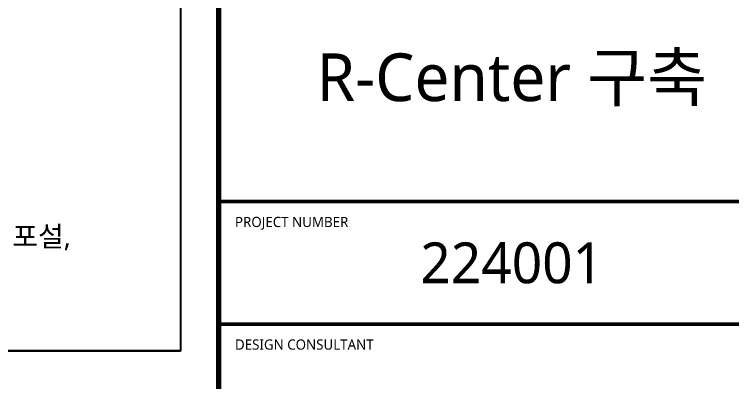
# Model space of a CAD drawing. Header units: millimetres. Extents: x 3355 to 129505, y 4600 to 34300.
# Drawn here: x 38531 to 43800, y 28471 to 31174 of the extents above; entities that cross this region are included whole.
import ezdxf
from ezdxf.enums import TextEntityAlignment as Align
from ezdxf.xclip import XClip

# ---------------------------------------------------------------- set-up
doc = ezdxf.new("R2010")
doc.units = ezdxf.units.MM
doc.header["$LTSCALE"] = 800
doc.header["$XCLIPFRAME"] = 0
for name, pattern in [('CEN', [62, 60, -1, 0, -1]), ('DASH', [0.35, 0.25, -0.1]), ('점선1', [2, 1.25, -0.75])]:
    doc.linetypes.add(name, pattern=pattern)
for name, color, linetype in [('arch', 8, 'Continuous'), ('MISC', 11, 'Continuous'), ('SYM', 3, 'Continuous'), ('XR-SHEET-SHT', 5, 'Continuous'), ('XR-SHEET-TEXT', 3, 'Continuous'), ('XREF', 7, 'CEN')]:
    doc.layers.add(name, color=color, linetype=linetype)
doc.layers.add('건축도면', color=9, linetype='Continuous', lineweight=25)
doc.styles.add('GHS', font='malgun.ttf')
doc.styles.add('XR-SHEET$0$XREF-Form$0$맑은고딕', font='malgun.ttf')
doc.styles.add('맑은고딕', font='malgun.ttf')

# ---------------------------------------------------------------- blocks, each defined once
blk = doc.blocks.new('XR-PLAN', base_point=(461, 408.4))
at = {"layer": 'arch', "linetype": 'DASH'}
blk.add_lwpolyline([(43474.5, 58028.8), (87474.5, 58028.8), (87474.5, 70028.8), (43474.5, 70028.8)], close=True, dxfattribs=at)
blk.add_lwpolyline([(43474.5, 58028.8), (87474.5, 58028.8), (87474.5, 70028.8), (43474.5, 70028.8)], close=True, dxfattribs=at)
blk = doc.blocks.new('XR-FORM-EE', base_point=(461, 408))
at = {"layer": 'XR-SHEET-SHT', "color": 5}
for points, const_width in [([(146700, 114600), (146700, 4200)], 160), ([(146700, 100800), (163900, 100800)], 114), ([(146700, 97200), (163900, 97200)], 114)]:
    blk.add_lwpolyline(points, dxfattribs=dict(at, const_width=const_width))
at = {"layer": 'XR-SHEET-SHT', "color": 7, "style": 'XR-SHEET$0$XREF-Form$0$맑은고딕'}
for s, p in [('PROJECT NUMBER', (147180, 100200)), ('DESIGN CONSULTANT', (147180, 96600))]:
    blk.add_text(s, height=300, dxfattribs=at).set_placement(p, align=Align.MIDDLE_LEFT)
at = {"layer": 'XR-SHEET-SHT', "style": '맑은고딕'}
blk.add_text('224001', height=1200, dxfattribs=at).set_placement((155300, 99000), align=Align.MIDDLE_CENTER)
at = {"layer": 'XR-SHEET-TEXT', "color": 3, "style": '맑은고딕'}
blk.add_text('R-Center 구축', height=1400, dxfattribs=at).set_placement((155300, 104449), align=Align.MIDDLE_CENTER)

msp = doc.modelspace()

# ---------------------------------------------------------------- linework, layer by layer
at = {"layer": 'MISC'}
msp.add_lwpolyline([(39749.25786, 33017.78422), (32554.78108, 33017.78422), (32554.42456, 28704.7716), (39748.90134, 28704.7716)], close=True, dxfattribs=at)

# ---------------------------------------------------------------- block references
at = {"layer": '건축도면', "color": 1, "linetype": '점선1', "ltscale": 0.2}
ref = msp.add_blockref('XR-PLAN', (-6983.32308, -27635.43025), dxfattribs=at)
XClip(ref).set_block_clipping_path([(56227.7345986668, 39479.2603850555), (77438.0684519374, 60194.2361228569)])

# ---------------------------------------------------------------- next in the draw order: wipeouts: each hides what was drawn before it
msp.add_wipeout([(39749.25786, 33017.78422), (32554.78108, 33017.78422), (32554.42456, 28704.7716), (39748.90134, 28704.7716)]).dxf.layer = 'MISC'

# ---------------------------------------------------------------- next in the draw order: linework, layer by layer
at = {"layer": 'SYM'}
for points in [[(34193.89268, 32629.27772), (34582.39918, 33017.78422), (39749.25786, 33017.78422), (39748.90134, 28704.7716)], [(39748.90134, 28704.7716), (32554.42456, 28704.7716), (32554.78108, 32447.42694), (33747.15529, 32447.42694)]]:
    msp.add_lwpolyline(points, dxfattribs=at)

# ---------------------------------------------------------------- next in the draw order: block references
at = {"layer": 'XREF', "xscale": 0.25, "yscale": 0.25, "zscale": 0.25}
msp.add_blockref('XR-FORM-EE', (3469.85398, 4702.54534), dxfattribs=at)

# ---------------------------------------------------------------- next in the draw order: texts
at = {"layer": 'SYM', "color": 3, "style": 'GHS'}
msp.add_text('* EPS 및 S/S로 귀로되는 CABLE TRAY 내 접지 모선은 GV 1-120sq을 포설,', height=150, rotation=0.00000155, dxfattribs=at).set_placement((32696.43958, 29469.49625, 0))

doc.saveas('drawing.dxf')
